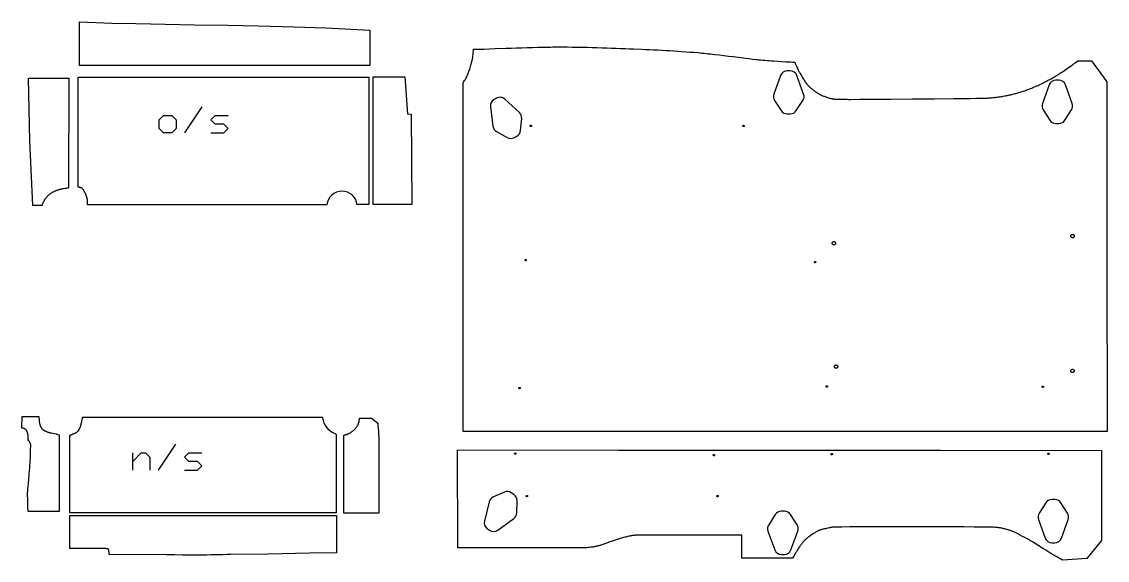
# Model space of a CAD drawing. Extents: x 1569 to 9588, y -6529 to -1210.
# Drawn here: x 1569 to 4763, y -4910 to -3326 of the extents above; entities that cross this region are included whole.
import ezdxf

# ---------------------------------------------------------------- set-up
doc = ezdxf.new("R2010")
doc.units = 0
doc.layers.add('Default_Layer', color=1, linetype='CONTINUOUS')

msp = doc.modelspace()

# ---------------------------------------------------------------- linework, layer by layer
at = {"layer": 'Default_Layer'}
for points in [[(1738.5, -3326.2), (1834.3, -3330.1), (1904.3, -3331.7), (1990.9, -3333.7), (2075.9, -3335.5), (2175.3, -3336.6), (2265.9, -3338.5), (2370.4, -3341.3), (2463.5, -3344.6), (2593.5, -3351.1), (2593.5, -3455.1), (1738.5, -3455.1), (1738.5, -3326.2)], [(4763.2, -4531.4), (2868.1, -4531.4), (2868.1, -3505.3), (2869.1, -3503.9), (2870.1, -3502.4), (2872.1, -3499.5), (2873.1, -3498.1), (2874.1, -3496.6), (2874.6, -3495.9), (2875, -3495.1), (2875.4, -3494.3), (2875.9, -3493.6), (2876.3, -3492.7), (2876.8, -3491.6), (2877.3, -3490.4), (2877.9, -3489.1), (2879.2, -3486.1), (2880.6, -3482.7), (2882, -3479.1), (2883.4, -3475.5), (2884.7, -3472), (2885.9, -3468.6), (2887, -3465.3), (2888.2, -3461.8), (2889.3, -3458.2), (2890.5, -3454.4), (2891.1, -3452.4), (2891.6, -3450.5), (2892.2, -3448.5), (2892.7, -3446.6), (2893.2, -3444.6), (2893.6, -3442.7), (2894.1, -3440.7), (2894.5, -3438.8), (2894.9, -3436.9), (2895.2, -3435), (2895.5, -3433.1), (2895.8, -3431.1), (2896.1, -3429.2), (2896.3, -3427.2), (2896.8, -3423.2), (2897.2, -3419.3), (2897.6, -3415.3), (2898, -3411.4), (2898.3, -3409.4), (2898.5, -3407.4), (2914.1, -3407), (2929.7, -3406.5), (2945.5, -3405.9), (2961.4, -3405.4), (2993.3, -3404.2), (3009.2, -3403.7), (3025.1, -3403.1), (3040.8, -3402.6), (3056.5, -3402.1), (3071.9, -3401.7), (3087.2, -3401.3), (3094.8, -3401.1), (3102.3, -3400.9), (3109.7, -3400.8), (3117, -3400.7), (3124.3, -3400.6), (3131.5, -3400.5), (3138.6, -3400.5), (3145.6, -3400.4), (3152.6, -3400.4), (3159.7, -3400.5), (3166.8, -3400.5), (3174, -3400.5), (3188.4, -3400.7), (3203, -3400.9), (3217.6, -3401.1), (3232.3, -3401.4), (3246.9, -3401.8), (3261.4, -3402.2), (3275.8, -3402.6), (3290, -3403), (3304, -3403.5), (3317.7, -3404), (3331.1, -3404.5), (3344.1, -3405), (3356.7, -3405.5), (3368.7, -3406), (3392.5, -3407), (3404.3, -3407.5), (3416.2, -3408.1), (3428.1, -3408.7), (3440, -3409.3), (3451.9, -3409.9), (3463.8, -3410.5), (3475.6, -3411.2), (3487.5, -3412), (3499.3, -3412.7), (3511.1, -3413.5), (3522.9, -3414.4), (3534.6, -3415.3), (3546.3, -3416.2), (3558, -3417.2), (3563.9, -3417.7), (3569.9, -3418.3), (3576.1, -3418.9), (3582.4, -3419.6), (3588.8, -3420.2), (3595.3, -3420.9), (3601.8, -3421.7), (3608.4, -3422.4), (3621.8, -3424), (3635.2, -3425.6), (3648.4, -3427.2), (3661.5, -3428.8), (3686.5, -3431.9), (3698.2, -3433.4), (3709.2, -3434.8), (3719.3, -3436), (3728.5, -3437), (3732.7, -3437.5), (3736.6, -3437.9), (3740.2, -3438.3), (3743.5, -3438.6), (3749.7, -3439.2), (3755.9, -3439.7), (3762.2, -3440.2), (3768.4, -3440.6), (3774.7, -3441.1), (3780.9, -3441.5), (3793.4, -3442.3), (3805.9, -3443), (3818.4, -3443.8), (3830.9, -3444.6), (3837.1, -3445), (3843.4, -3445.4), (3844.7, -3448.3), (3845.9, -3451.2), (3848.5, -3457.1), (3849.8, -3460), (3851.1, -3462.9), (3851.8, -3464.3), (3852.5, -3465.8), (3853.2, -3467.2), (3853.9, -3468.6), (3854.8, -3470.2), (3855.9, -3472.2), (3857.2, -3474.5), (3858.7, -3477.1), (3862, -3482.8), (3863.8, -3485.8), (3865.6, -3488.8), (3867.4, -3491.8), (3869.2, -3494.8), (3870.9, -3497.6), (3872.6, -3500.2), (3874.1, -3502.6), (3875.4, -3504.7), (3876.6, -3506.4), (3877.1, -3507.1), (3877.6, -3507.7), (3878.4, -3508.7), (3879.3, -3509.8), (3880.2, -3510.8), (3881.1, -3511.8), (3882.1, -3512.8), (3883, -3513.8), (3884, -3514.8), (3884.9, -3515.7), (3885.9, -3516.6), (3886.9, -3517.6), (3888.9, -3519.4), (3891, -3521.2), (3893.1, -3523), (3895.3, -3524.8), (3897.9, -3526.9), (3899.2, -3527.9), (3900.6, -3529), (3902.1, -3530.1), (3903.6, -3531.2), (3905.1, -3532.3), (3906.6, -3533.4), (3908.2, -3534.5), (3909.8, -3535.5), (3911.4, -3536.5), (3913, -3537.5), (3914.5, -3538.4), (3916.1, -3539.2), (3917.8, -3540.1), (3919.6, -3541), (3921.5, -3541.9), (3923.5, -3542.8), (3925.7, -3543.8), (3928, -3544.7), (3930.3, -3545.6), (3932.7, -3546.6), (3935.1, -3547.5), (3937.6, -3548.4), (3940.1, -3549.2), (3942.7, -3550), (3945.2, -3550.7), (3946.4, -3551.1), (3947.7, -3551.4), (3948.9, -3551.7), (3950.1, -3552), (3951.3, -3552.3), (3952.5, -3552.5), (3953.7, -3552.7), (3955, -3552.9), (3956.4, -3553.1), (3957.8, -3553.3), (3959.3, -3553.4), (3960.8, -3553.6), (3962.4, -3553.7), (3964, -3553.8), (3967.4, -3554), (3970.9, -3554.1), (3974.5, -3554.2), (3978.3, -3554.2), (3982.1, -3554.3), (3985.9, -3554.3), (3993.6, -3554.4), (3997.5, -3554.4), (4001.2, -3554.5), (4004.9, -3554.5), (4008.5, -3554.7), (4034.9, -3554.4), (4063.5, -3554.2), (4125.4, -3553.6), (4190, -3553.1), (4253.3, -3552.6), (4311.1, -3552.1), (4336.6, -3551.9), (4359.2, -3551.6), (4378.4, -3551.4), (4393.6, -3551.2), (4399.6, -3551), (4404.4, -3550.9), (4408, -3550.8), (4409.3, -3550.8), (4410.2, -3550.7), (4413.4, -3550.5), (4416.5, -3550.3), (4419.7, -3550), (4422.8, -3549.7), (4426, -3549.4), (4429.1, -3549.1), (4432.2, -3548.8), (4435.4, -3548.4), (4438.5, -3548), (4441.6, -3547.6), (4444.7, -3547.2), (4447.9, -3546.7), (4451, -3546.2), (4454.1, -3545.7), (4457.2, -3545.2), (4460.3, -3544.6), (4463.4, -3544.1), (4466.5, -3543.5), (4469.6, -3542.8), (4472.7, -3542.2), (4475.8, -3541.5), (4478.9, -3540.8), (4482, -3540.1), (4485, -3539.4), (4488.1, -3538.6), (4491.2, -3537.8), (4494.2, -3537), (4497.3, -3536.2), (4500.3, -3535.3), (4503.4, -3534.4), (4506.4, -3533.5), (4509.4, -3532.6), (4512.5, -3531.6), (4515.7, -3530.5), (4519.1, -3529.3), (4522.5, -3528.1), (4526.1, -3526.8), (4529.7, -3525.5), (4533.3, -3524.1), (4537.1, -3522.7), (4540.8, -3521.2), (4544.5, -3519.7), (4548.3, -3518.2), (4552, -3516.6), (4555.7, -3515), (4559.3, -3513.4), (4562.8, -3511.8), (4566.3, -3510.2), (4569.7, -3508.6), (4573.2, -3506.9), (4576.7, -3505.1), (4580.3, -3503.3), (4583.8, -3501.4), (4587.3, -3499.5), (4590.8, -3497.6), (4594.2, -3495.7), (4597.6, -3493.8), (4601, -3491.9), (4604.3, -3490), (4607.5, -3488.1), (4610.6, -3486.3), (4613.6, -3484.5), (4619.2, -3481), (4622, -3479.3), (4624.9, -3477.5), (4627.9, -3475.5), (4631, -3473.5), (4634.1, -3471.4), (4637.2, -3469.3), (4643.3, -3465.1), (4649.1, -3461.1), (4654, -3457.6), (4658.1, -3454.8), (4660.8, -3452.8), (4662.8, -3451.3), (4664.8, -3449.9), (4666.7, -3448.4), (4668.7, -3446.8), (4672.6, -3443.8), (4676.5, -3440.8), (4716.9, -3440.8), (4761.6, -3503.1), (4762.3, -4017.2), (4763.2, -4531.4)], [(1588.3, -3491.9), (1707.2, -3491.9), (1706.5, -3815.2), (1704.7, -3815.5), (1702.8, -3815.8), (1699.1, -3816.4), (1695.3, -3817), (1691.6, -3817.6), (1689.8, -3817.9), (1687.9, -3818.2), (1686.1, -3818.5), (1684.3, -3818.9), (1682.6, -3819.3), (1680.9, -3819.7), (1679.2, -3820.1), (1677.6, -3820.6), (1676, -3821.2), (1674.4, -3821.7), (1672.7, -3822.3), (1671.1, -3823), (1669.5, -3823.6), (1667.8, -3824.3), (1666.2, -3825), (1664.6, -3825.7), (1663.1, -3826.5), (1661.5, -3827.3), (1660, -3828), (1658.6, -3828.8), (1657.2, -3829.6), (1655.8, -3830.4), (1654.6, -3831.2), (1653.4, -3832.1), (1652.2, -3832.9), (1651, -3833.8), (1649.9, -3834.7), (1648.7, -3835.6), (1647.6, -3836.6), (1646.5, -3837.6), (1645.4, -3838.6), (1644.4, -3839.6), (1643.4, -3840.7), (1642.4, -3841.7), (1641.4, -3842.8), (1640.4, -3843.9), (1639.5, -3844.9), (1638.7, -3846), (1637.8, -3847.1), (1637, -3848.2), (1636.3, -3849.2), (1635.6, -3850.3), (1634.9, -3851.5), (1634.3, -3852.6), (1633.7, -3853.8), (1633.1, -3855), (1632.6, -3856.2), (1632, -3857.4), (1631, -3859.8), (1630, -3862.3), (1628.9, -3864.7), (1628.4, -3865.9), (1627.8, -3867.1), (1601.2, -3867.1), (1592.8, -3676.1), (1588.3, -3491.9)], [(2696.3, -3488.4), (2704.2, -3597.4), (2714.3, -3598.1), (2716.8, -3863.8), (2602.9, -3863.8), (2602.7, -3488.4), (2696.3, -3488.4)], [(2010.9, -3652.8), (1985.5, -3652.8), (1972.8, -3640.1), (1972.8, -3614.7), (1985.5, -3602), (2010.9, -3602), (2023.6, -3614.7), (2023.6, -3640.1), (2010.9, -3652.8)], [(4616.4, -3593.5), (4616.4, -3593.5), (4616.4, -3593.5), (4616.4, -3593.5), (4616.4, -3593.5)], [(3064.7, -3632.6), (3064.8, -3632.4), (3064.8, -3632.2), (3064.8, -3632), (3064.9, -3631.8), (3065, -3631.7), (3065.1, -3631.5), (3065.2, -3631.4), (3065.3, -3631.2), (3065.5, -3631.1), (3065.6, -3631), (3065.8, -3630.9), (3066, -3630.8), (3066.2, -3630.7), (3066.3, -3630.7), (3066.5, -3630.6), (3066.7, -3630.6), (3067, -3630.6), (3067.1, -3630.7), (3067.3, -3630.7), (3067.5, -3630.8), (3067.7, -3630.9), (3067.9, -3631), (3068, -3631.1), (3068.2, -3631.2), (3068.3, -3631.4), (3068.4, -3631.5), (3068.5, -3631.7), (3068.6, -3631.8), (3068.7, -3632), (3068.7, -3632.2), (3068.7, -3632.4), (3068.7, -3632.6), (3068.7, -3632.8), (3068.7, -3633), (3068.7, -3633.2), (3068.6, -3633.4), (3068.5, -3633.6), (3068.4, -3633.7), (3068.3, -3633.9), (3068.2, -3634), (3068, -3634.2), (3067.9, -3634.3), (3067.7, -3634.4), (3067.5, -3634.5), (3067.3, -3634.5), (3067.1, -3634.6), (3067, -3634.6), (3066.7, -3634.6), (3066.5, -3634.6), (3066.3, -3634.6), (3066.2, -3634.5), (3066, -3634.5), (3065.8, -3634.4), (3065.6, -3634.3), (3065.5, -3634.2), (3065.3, -3634), (3065.2, -3633.9), (3065.1, -3633.7), (3065, -3633.6), (3064.9, -3633.4), (3064.8, -3633.2), (3064.8, -3633), (3064.8, -3632.8), (3064.7, -3632.6)], [(3691, -3632.6), (3691, -3632.4), (3691, -3632.2), (3691, -3632), (3691.1, -3631.8), (3691.2, -3631.7), (3691.3, -3631.5), (3691.4, -3631.4), (3691.5, -3631.2), (3691.7, -3631.1), (3691.8, -3631), (3692, -3630.9), (3692.2, -3630.8), (3692.4, -3630.7), (3692.5, -3630.7), (3692.7, -3630.6), (3693, -3630.6), (3693.2, -3630.6), (3693.4, -3630.7), (3693.5, -3630.7), (3693.7, -3630.8), (3693.9, -3630.9), (3694.1, -3631), (3694.2, -3631.1), (3694.4, -3631.2), (3694.5, -3631.4), (3694.6, -3631.5), (3694.7, -3631.7), (3694.8, -3631.8), (3694.9, -3632), (3694.9, -3632.2), (3694.9, -3632.4), (3695, -3632.6), (3694.9, -3632.8), (3694.9, -3633), (3694.9, -3633.2), (3694.8, -3633.4), (3694.7, -3633.6), (3694.6, -3633.7), (3694.5, -3633.9), (3694.4, -3634), (3694.2, -3634.2), (3694.1, -3634.3), (3693.9, -3634.4), (3693.7, -3634.5), (3693.5, -3634.5), (3693.4, -3634.6), (3693.2, -3634.6), (3693, -3634.6), (3692.7, -3634.6), (3692.5, -3634.6), (3692.4, -3634.5), (3692.2, -3634.5), (3692, -3634.4), (3691.8, -3634.3), (3691.7, -3634.2), (3691.5, -3634), (3691.4, -3633.9), (3691.3, -3633.7), (3691.2, -3633.6), (3691.1, -3633.4), (3691, -3633.2), (3691, -3633), (3691, -3632.8), (3691, -3632.6)], [(4656, -3956.7), (4656, -3956.2), (4656.1, -3955.7), (4656.2, -3955.2), (4656.4, -3954.8), (4656.6, -3954.3), (4656.8, -3953.9), (4657.1, -3953.5), (4657.4, -3953.2), (4657.8, -3952.9), (4658.2, -3952.6), (4658.6, -3952.3), (4659, -3952.1), (4659.5, -3952), (4660, -3951.8), (4660.4, -3951.8), (4661, -3951.7), (4661.5, -3951.8), (4662, -3951.8), (4662.4, -3952), (4662.9, -3952.1), (4663.3, -3952.3), (4663.8, -3952.6), (4664.1, -3952.9), (4664.5, -3953.2), (4664.8, -3953.5), (4665.1, -3953.9), (4665.4, -3954.3), (4665.6, -3954.8), (4665.7, -3955.2), (4665.9, -3955.7), (4665.9, -3956.2), (4666, -3956.7), (4665.9, -3957.2), (4665.9, -3957.7), (4665.7, -3958.2), (4665.6, -3958.7), (4665.4, -3959.1), (4665.1, -3959.5), (4664.8, -3959.9), (4664.5, -3960.3), (4664.1, -3960.6), (4663.8, -3960.9), (4663.3, -3961.1), (4662.9, -3961.3), (4662.4, -3961.5), (4662, -3961.6), (4661.5, -3961.7), (4661, -3961.7), (4660.4, -3961.7), (4660, -3961.6), (4659.5, -3961.5), (4659, -3961.3), (4658.6, -3961.1), (4658.2, -3960.9), (4657.8, -3960.6), (4657.4, -3960.3), (4657.1, -3959.9), (4656.8, -3959.5), (4656.6, -3959.1), (4656.4, -3958.7), (4656.2, -3958.2), (4656.1, -3957.7), (4656, -3957.2), (4656, -3956.7)], [(3953.7, -3977.8), (3953.7, -3977.3), (3953.8, -3976.8), (3953.9, -3976.3), (3954.1, -3975.8), (3954.3, -3975.4), (3954.5, -3975), (3954.8, -3974.6), (3955.1, -3974.2), (3955.5, -3973.9), (3955.9, -3973.6), (3956.3, -3973.4), (3956.7, -3973.2), (3957.2, -3973), (3957.7, -3972.9), (3958.2, -3972.8), (3958.7, -3972.8), (3959.2, -3972.8), (3959.7, -3972.9), (3960.2, -3973), (3960.6, -3973.2), (3961, -3973.4), (3961.5, -3973.6), (3961.8, -3973.9), (3962.2, -3974.2), (3962.5, -3974.6), (3962.8, -3975), (3963.1, -3975.4), (3963.3, -3975.8), (3963.4, -3976.3), (3963.6, -3976.8), (3963.6, -3977.3), (3963.7, -3977.8), (3963.6, -3978.3), (3963.6, -3978.8), (3963.4, -3979.3), (3963.3, -3979.7), (3963.1, -3980.2), (3962.8, -3980.6), (3962.5, -3980.9), (3962.2, -3981.3), (3961.8, -3981.6), (3961.5, -3981.9), (3961, -3982.2), (3960.6, -3982.4), (3960.2, -3982.5), (3959.7, -3982.7), (3959.2, -3982.7), (3958.7, -3982.8), (3958.2, -3982.7), (3957.7, -3982.7), (3957.2, -3982.5), (3956.7, -3982.4), (3956.3, -3982.2), (3955.9, -3981.9), (3955.5, -3981.6), (3955.1, -3981.3), (3954.8, -3980.9), (3954.5, -3980.6), (3954.3, -3980.2), (3954.1, -3979.7), (3953.9, -3979.3), (3953.8, -3978.8), (3953.7, -3978.3), (3953.7, -3977.8)], [(3049.6, -4027.5), (3049.6, -4027.3), (3049.6, -4027.1), (3049.7, -4026.9), (3049.7, -4026.7), (3049.8, -4026.5), (3049.9, -4026.4), (3050, -4026.2), (3050.2, -4026.1), (3050.3, -4025.9), (3050.5, -4025.8), (3050.6, -4025.7), (3050.8, -4025.6), (3051, -4025.6), (3051.2, -4025.5), (3051.4, -4025.5), (3051.6, -4025.5), (3051.8, -4025.5), (3052, -4025.5), (3052.2, -4025.6), (3052.4, -4025.6), (3052.5, -4025.7), (3052.7, -4025.8), (3052.9, -4025.9), (3053, -4026.1), (3053.1, -4026.2), (3053.3, -4026.4), (3053.4, -4026.5), (3053.4, -4026.7), (3053.5, -4026.9), (3053.6, -4027.1), (3053.6, -4027.3), (3053.6, -4027.5), (3053.6, -4027.7), (3053.6, -4027.9), (3053.5, -4028.1), (3053.4, -4028.3), (3053.4, -4028.4), (3053.3, -4028.6), (3053.1, -4028.8), (3053, -4028.9), (3052.9, -4029), (3052.7, -4029.1), (3052.5, -4029.2), (3052.4, -4029.3), (3052.2, -4029.4), (3052, -4029.4), (3051.8, -4029.5), (3051.6, -4029.5), (3051.4, -4029.5), (3051.2, -4029.4), (3051, -4029.4), (3050.8, -4029.3), (3050.6, -4029.2), (3050.5, -4029.1), (3050.3, -4029), (3050.2, -4028.9), (3050, -4028.8), (3049.9, -4028.6), (3049.8, -4028.4), (3049.7, -4028.3), (3049.7, -4028.1), (3049.6, -4027.9), (3049.6, -4027.7), (3049.6, -4027.5)], [(3901.2, -4033.1), (3901.2, -4032.9), (3901.3, -4032.7), (3901.3, -4032.5), (3901.4, -4032.3), (3901.5, -4032.2), (3901.6, -4032), (3901.7, -4031.8), (3901.8, -4031.7), (3902, -4031.6), (3902.1, -4031.5), (3902.3, -4031.4), (3902.5, -4031.3), (3902.6, -4031.2), (3902.8, -4031.2), (3903, -4031.1), (3903.2, -4031.1), (3903.4, -4031.1), (3903.6, -4031.2), (3903.8, -4031.2), (3904, -4031.3), (3904.2, -4031.4), (3904.4, -4031.5), (3904.5, -4031.6), (3904.6, -4031.7), (3904.8, -4031.8), (3904.9, -4032), (3905, -4032.2), (3905.1, -4032.3), (3905.1, -4032.5), (3905.2, -4032.7), (3905.2, -4032.9), (3905.2, -4033.1), (3905.2, -4033.3), (3905.2, -4033.5), (3905.1, -4033.7), (3905.1, -4033.9), (3905, -4034.1), (3904.9, -4034.2), (3904.8, -4034.4), (3904.6, -4034.5), (3904.5, -4034.7), (3904.4, -4034.8), (3904.2, -4034.9), (3904, -4035), (3903.8, -4035), (3903.6, -4035.1), (3903.4, -4035.1), (3903.2, -4035.1), (3903, -4035.1), (3902.8, -4035.1), (3902.6, -4035), (3902.5, -4035), (3902.3, -4034.9), (3902.1, -4034.8), (3902, -4034.7), (3901.8, -4034.5), (3901.7, -4034.4), (3901.6, -4034.2), (3901.5, -4034.1), (3901.4, -4033.9), (3901.3, -4033.7), (3901.3, -4033.5), (3901.2, -4033.3), (3901.2, -4033.1)], [(3960.1, -4340.8), (3960.1, -4340.3), (3960.2, -4339.8), (3960.3, -4339.3), (3960.5, -4338.8), (3960.7, -4338.4), (3960.9, -4338), (3961.2, -4337.6), (3961.5, -4337.2), (3961.9, -4336.9), (3962.3, -4336.6), (3962.7, -4336.4), (3963.1, -4336.2), (3963.6, -4336), (3964, -4335.9), (3964.5, -4335.8), (3965.1, -4335.8), (3965.6, -4335.8), (3966.1, -4335.9), (3966.5, -4336), (3967, -4336.2), (3967.4, -4336.4), (3967.9, -4336.6), (3968.2, -4336.9), (3968.6, -4337.2), (3968.9, -4337.6), (3969.2, -4338), (3969.5, -4338.4), (3969.7, -4338.8), (3969.8, -4339.3), (3970, -4339.8), (3970, -4340.3), (3970.1, -4340.8), (3970, -4341.3), (3970, -4341.8), (3969.8, -4342.3), (3969.7, -4342.7), (3969.5, -4343.2), (3969.2, -4343.6), (3968.9, -4344), (3968.6, -4344.3), (3968.2, -4344.6), (3967.9, -4344.9), (3967.4, -4345.2), (3967, -4345.4), (3966.5, -4345.5), (3966.1, -4345.7), (3965.6, -4345.7), (3965.1, -4345.8), (3964.5, -4345.7), (3964, -4345.7), (3963.6, -4345.5), (3963.1, -4345.4), (3962.7, -4345.2), (3962.3, -4344.9), (3961.9, -4344.6), (3961.5, -4344.3), (3961.2, -4344), (3960.9, -4343.6), (3960.7, -4343.2), (3960.5, -4342.7), (3960.3, -4342.3), (3960.2, -4341.8), (3960.1, -4341.3), (3960.1, -4340.8)], [(4655.7, -4353.4), (4655.7, -4352.8), (4655.8, -4352.4), (4655.9, -4351.9), (4656.1, -4351.4), (4656.3, -4351), (4656.5, -4350.6), (4656.8, -4350.2), (4657.2, -4349.8), (4657.5, -4349.5), (4657.9, -4349.2), (4658.3, -4349), (4658.7, -4348.8), (4659.2, -4348.6), (4659.7, -4348.5), (4660.2, -4348.4), (4660.7, -4348.4), (4661.2, -4348.4), (4661.7, -4348.5), (4662.2, -4348.6), (4662.6, -4348.8), (4663.1, -4349), (4663.5, -4349.2), (4663.9, -4349.5), (4664.2, -4349.8), (4664.5, -4350.2), (4664.8, -4350.6), (4665.1, -4351), (4665.3, -4351.4), (4665.5, -4351.9), (4665.6, -4352.4), (4665.7, -4352.8), (4665.7, -4353.4), (4665.7, -4353.9), (4665.6, -4354.4), (4665.5, -4354.8), (4665.3, -4355.3), (4665.1, -4355.7), (4664.8, -4356.2), (4664.5, -4356.5), (4664.2, -4356.9), (4663.9, -4357.2), (4663.5, -4357.5), (4663.1, -4357.8), (4662.6, -4358), (4662.2, -4358.1), (4661.7, -4358.3), (4661.2, -4358.3), (4660.7, -4358.4), (4660.2, -4358.3), (4659.7, -4358.3), (4659.2, -4358.1), (4658.7, -4358), (4658.3, -4357.8), (4657.9, -4357.5), (4657.5, -4357.2), (4657.2, -4356.9), (4656.8, -4356.5), (4656.5, -4356.2), (4656.3, -4355.7), (4656.1, -4355.3), (4655.9, -4354.8), (4655.8, -4354.4), (4655.7, -4353.9), (4655.7, -4353.4)], [(3031.7, -4403.7), (3031.7, -4403.5), (3031.7, -4403.3), (3031.8, -4403.1), (3031.8, -4402.9), (3031.9, -4402.7), (3032, -4402.5), (3032.1, -4402.4), (3032.3, -4402.3), (3032.4, -4402.1), (3032.6, -4402), (3032.7, -4401.9), (3032.9, -4401.8), (3033.1, -4401.8), (3033.3, -4401.7), (3033.5, -4401.7), (3033.7, -4401.7), (3033.9, -4401.7), (3034.1, -4401.7), (3034.3, -4401.8), (3034.5, -4401.8), (3034.6, -4401.9), (3034.8, -4402), (3034.9, -4402.1), (3035.1, -4402.3), (3035.2, -4402.4), (3035.3, -4402.5), (3035.4, -4402.7), (3035.5, -4402.9), (3035.6, -4403.1), (3035.6, -4403.3), (3035.7, -4403.5), (3035.7, -4403.7), (3035.7, -4403.9), (3035.6, -4404.1), (3035.6, -4404.3), (3035.5, -4404.4), (3035.4, -4404.6), (3035.3, -4404.8), (3035.2, -4404.9), (3035.1, -4405.1), (3034.9, -4405.2), (3034.8, -4405.3), (3034.6, -4405.4), (3034.5, -4405.5), (3034.3, -4405.6), (3034.1, -4405.6), (3033.9, -4405.7), (3033.7, -4405.7), (3033.5, -4405.7), (3033.3, -4405.6), (3033.1, -4405.6), (3032.9, -4405.5), (3032.7, -4405.4), (3032.6, -4405.3), (3032.4, -4405.2), (3032.3, -4405.1), (3032.1, -4404.9), (3032, -4404.8), (3031.9, -4404.6), (3031.8, -4404.4), (3031.8, -4404.3), (3031.7, -4404.1), (3031.7, -4403.9), (3031.7, -4403.7)], [(3935.6, -4398.9), (3935.6, -4398.7), (3935.7, -4398.5), (3935.7, -4398.3), (3935.8, -4398.2), (3935.9, -4398), (3936, -4397.8), (3936.1, -4397.7), (3936.2, -4397.5), (3936.4, -4397.4), (3936.5, -4397.3), (3936.7, -4397.2), (3936.8, -4397.1), (3937, -4397), (3937.2, -4397), (3937.4, -4397), (3937.6, -4396.9), (3937.8, -4397), (3938, -4397), (3938.2, -4397), (3938.4, -4397.1), (3938.6, -4397.2), (3938.7, -4397.3), (3938.9, -4397.4), (3939, -4397.5), (3939.2, -4397.7), (3939.3, -4397.8), (3939.4, -4398), (3939.5, -4398.2), (3939.5, -4398.3), (3939.6, -4398.5), (3939.6, -4398.7), (3939.6, -4398.9), (3939.6, -4399.1), (3939.6, -4399.3), (3939.5, -4399.5), (3939.5, -4399.7), (3939.4, -4399.9), (3939.3, -4400.1), (3939.2, -4400.2), (3939, -4400.4), (3938.9, -4400.5), (3938.7, -4400.6), (3938.6, -4400.7), (3938.4, -4400.8), (3938.2, -4400.9), (3938, -4400.9), (3937.8, -4400.9), (3937.6, -4400.9), (3937.4, -4400.9), (3937.2, -4400.9), (3937, -4400.9), (3936.8, -4400.8), (3936.7, -4400.7), (3936.5, -4400.6), (3936.4, -4400.5), (3936.2, -4400.4), (3936.1, -4400.2), (3936, -4400.1), (3935.9, -4399.9), (3935.8, -4399.7), (3935.7, -4399.5), (3935.7, -4399.3), (3935.6, -4399.1), (3935.6, -4398.9)], [(4571.4, -4400.1), (4571.4, -4399.9), (4571.5, -4399.7), (4571.5, -4399.5), (4571.6, -4399.3), (4571.7, -4399.1), (4571.8, -4399), (4571.9, -4398.8), (4572, -4398.7), (4572.2, -4398.5), (4572.3, -4398.4), (4572.5, -4398.3), (4572.6, -4398.2), (4572.8, -4398.2), (4573, -4398.1), (4573.2, -4398.1), (4573.4, -4398.1), (4573.6, -4398.1), (4573.8, -4398.1), (4574, -4398.2), (4574.2, -4398.2), (4574.4, -4398.3), (4574.5, -4398.4), (4574.7, -4398.5), (4574.8, -4398.7), (4575, -4398.8), (4575.1, -4399), (4575.2, -4399.1), (4575.3, -4399.3), (4575.3, -4399.5), (4575.4, -4399.7), (4575.4, -4399.9), (4575.4, -4400.1), (4575.4, -4400.3), (4575.4, -4400.5), (4575.3, -4400.7), (4575.3, -4400.9), (4575.2, -4401), (4575.1, -4401.2), (4575, -4401.4), (4574.8, -4401.5), (4574.7, -4401.6), (4574.5, -4401.8), (4574.4, -4401.9), (4574.2, -4401.9), (4574, -4402), (4573.8, -4402.1), (4573.6, -4402.1), (4573.4, -4402.1), (4573.2, -4402.1), (4573, -4402.1), (4572.8, -4402), (4572.6, -4401.9), (4572.5, -4401.9), (4572.3, -4401.8), (4572.2, -4401.6), (4572, -4401.5), (4571.9, -4401.4), (4571.8, -4401.2), (4571.7, -4401), (4571.6, -4400.9), (4571.5, -4400.7), (4571.5, -4400.5), (4571.4, -4400.3), (4571.4, -4400.1)], [(1569.8, -4487.2), (1619, -4487.2), (1619.2, -4488.8), (1619.4, -4490.5), (1619.7, -4493.9), (1620, -4497.5), (1620.4, -4501.1), (1620.5, -4502.9), (1620.7, -4504.6), (1620.9, -4506.2), (1621.1, -4507.7), (1621.3, -4509.1), (1621.6, -4510.4), (1621.7, -4511), (1621.9, -4511.5), (1622, -4512), (1622.2, -4512.5), (1622.5, -4513.4), (1622.9, -4514.3), (1623.2, -4515.2), (1623.6, -4516), (1624.1, -4516.9), (1624.5, -4517.8), (1625, -4518.6), (1625.4, -4519.4), (1626, -4520.2), (1626.5, -4521), (1627, -4521.8), (1627.6, -4522.6), (1628.2, -4523.3), (1628.9, -4524), (1629.5, -4524.7), (1630.2, -4525.4), (1630.9, -4526), (1631.7, -4526.6), (1632.6, -4527.2), (1633.5, -4527.7), (1634.4, -4528.3), (1635.4, -4528.8), (1636.4, -4529.4), (1637.4, -4529.9), (1638.4, -4530.3), (1639.5, -4530.8), (1640.6, -4531.3), (1641.6, -4531.7), (1643.8, -4532.5), (1645.9, -4533.3), (1647.1, -4533.7), (1648.4, -4534.1), (1650, -4534.5), (1651.8, -4535), (1653.7, -4535.4), (1655.8, -4535.9), (1660.2, -4536.9), (1669.7, -4538.9), (1674.3, -4539.9), (1678.6, -4540.9), (1678.7, -4767.3), (1587.4, -4767.1), (1587, -4751.6), (1586.5, -4734.8), (1586.3, -4727.2), (1586.1, -4720.6), (1586, -4715.7), (1586, -4714), (1586, -4712.8), (1586, -4711.2), (1586.1, -4709.6), (1586.2, -4707.9), (1586.3, -4706.3), (1586.6, -4703), (1586.9, -4699.8), (1587.4, -4693.6), (1588.3, -4683.1), (1590.4, -4659.7), (1590.9, -4654.1), (1591.4, -4648.2), (1592.4, -4636.3), (1592.9, -4630.5), (1593.3, -4625.1), (1593.7, -4620.2), (1594, -4615.9), (1594.2, -4611.8), (1594.3, -4607.4), (1594.5, -4602.8), (1594.6, -4598.3), (1594.7, -4594.1), (1594.8, -4590.3), (1594.9, -4584.5), (1594.9, -4582.3), (1595, -4580), (1595.1, -4577.7), (1595.1, -4575.4), (1595.2, -4573.1), (1595.1, -4572.1), (1595.1, -4571.1), (1595, -4570.2), (1594.9, -4569.3), (1594.8, -4568.5), (1594.7, -4567.9), (1594.5, -4567.2), (1594.2, -4566.5), (1593.9, -4565.8), (1593.6, -4565.1), (1593.2, -4564.4), (1592.8, -4563.7), (1592.5, -4563), (1592, -4562.3), (1591.3, -4561), (1590.5, -4560), (1590, -4559.2), (1589.6, -4558.7), (1589.5, -4558.6), (1589.4, -4558.5), (1589.1, -4558.3), (1588.7, -4558.1), (1588.4, -4557.9), (1588.1, -4557.7), (1587.8, -4557.5), (1587.7, -4557.4), (1587.5, -4557.3), (1587.4, -4557.2), (1587.4, -4557), (1587.3, -4556.9), (1587.3, -4556.7), (1587.2, -4556.2), (1587.2, -4555.6), (1587.2, -4554.7), (1587.2, -4552.6), (1587.3, -4550.2), (1587.4, -4547.8), (1587.4, -4545.4), (1587.4, -4543.5), (1587.4, -4542.8), (1587.4, -4542.2), (1587.3, -4541.3), (1587.1, -4540.4), (1587, -4539.4), (1586.8, -4538.5), (1586.6, -4537.6), (1586.4, -4536.7), (1586.1, -4535.8), (1585.8, -4535), (1585.1, -4532.9), (1584.6, -4531.7), (1584.4, -4531), (1584.1, -4530.4), (1583.8, -4529.8), (1583.5, -4529.1), (1583.1, -4528.5), (1582.8, -4527.9), (1582.4, -4527.3), (1582, -4526.8), (1581.5, -4526.3), (1581.1, -4525.9), (1580.8, -4525.6), (1580.5, -4525.4), (1580, -4525.1), (1579.3, -4524.7), (1578.6, -4524.4), (1577.9, -4524), (1577.1, -4523.7), (1576.3, -4523.4), (1575.5, -4523.2), (1573.7, -4522.6), (1572, -4522.1), (1570.3, -4521.6), (1569.5, -4521.3), (1568.7, -4521), (1569.8, -4487.2)], [(2597.5, -4492.3), (2616.2, -4507.4), (2616.5, -4510.9), (2616.9, -4514.4), (2617.6, -4521.3), (2618, -4524.8), (2618.3, -4528.3), (2618.6, -4531.7), (2618.7, -4533.5), (2618.8, -4535.2), (2618.9, -4537.7), (2619, -4541.4), (2619.1, -4546.4), (2619.2, -4552.3), (2619.4, -4566.9), (2619.5, -4583.9), (2619.7, -4602.2), (2619.8, -4620.9), (2619.9, -4638.7), (2619.9, -4654.6), (2619.9, -4669.2), (2619.8, -4683.9), (2619.7, -4698.6), (2619.6, -4713.3), (2619.5, -4728.1), (2619.4, -4742.8), (2619.1, -4772), (2516.7, -4772), (2516.6, -4542.2), (2517.9, -4541.9), (2519.1, -4541.7), (2520.3, -4541.4), (2521.5, -4541), (2522.7, -4540.7), (2523.8, -4540.4), (2524.9, -4540), (2525.9, -4539.6), (2527, -4539.2), (2528, -4538.8), (2529, -4538.4), (2530, -4537.9), (2530.9, -4537.5), (2531.9, -4537), (2532.8, -4536.5), (2533.7, -4536), (2535.4, -4535.1), (2537.1, -4534.1), (2538.7, -4533), (2540.3, -4532), (2541.8, -4530.9), (2543.3, -4529.7), (2544.9, -4528.5), (2546.4, -4527.2), (2546.8, -4526.8), (2547.2, -4526.5), (2548, -4525.6), (2548.9, -4524.6), (2549.8, -4523.5), (2550.8, -4522.4), (2551.7, -4521.1), (2552.7, -4519.9), (2553.6, -4518.6), (2554.5, -4517.2), (2555.4, -4515.9), (2556.2, -4514.6), (2557, -4513.3), (2557.7, -4512.1), (2558.4, -4510.9), (2559, -4509.8), (2559.5, -4508.8), (2559.9, -4507.8), (2560.2, -4506.8), (2560.5, -4505.8), (2560.8, -4504.8), (2561.1, -4503.8), (2561.3, -4502.8), (2561.5, -4501.7), (2561.7, -4500.7), (2562, -4498.6), (2562.4, -4496.5), (2562.7, -4494.4), (2562.9, -4493.3), (2563.2, -4492.3), (2597.5, -4492.3)], [(2850.7, -4585.9), (3324.6, -4586.2), (3798.5, -4586.5), (4272.4, -4586.9), (4746.3, -4587.2), (4746.3, -4852.4), (4702.9, -4905.6), (4631.1, -4910.4), (4614.7, -4900.4), (4597.5, -4890), (4582, -4880.6), (4575.6, -4876.8), (4570.7, -4873.7), (4568.6, -4872.4), (4566.5, -4871.1), (4562.2, -4868.2), (4553.4, -4862.5), (4549.2, -4859.7), (4545.1, -4857.1), (4543.2, -4855.9), (4541.4, -4854.8), (4539.6, -4853.7), (4538, -4852.8), (4536.4, -4851.9), (4534.8, -4851), (4533.2, -4850.1), (4531.5, -4849.2), (4528.3, -4847.5), (4525, -4845.9), (4518.5, -4842.6), (4515.2, -4841), (4511.9, -4839.3), (4510.1, -4838.4), (4508.4, -4837.5), (4504.9, -4835.6), (4501.4, -4833.6), (4497.8, -4831.7), (4496.1, -4830.7), (4494.3, -4829.8), (4492.5, -4828.9), (4490.8, -4828), (4489, -4827.1), (4487.1, -4826.3), (4485.3, -4825.5), (4483.4, -4824.8), (4481.5, -4824.1), (4479.5, -4823.3), (4477.4, -4822.6), (4475.3, -4822), (4473, -4821.3), (4470.8, -4820.6), (4468.5, -4820), (4466.2, -4819.4), (4463.8, -4818.8), (4461.5, -4818.2), (4459.2, -4817.6), (4457, -4817.1), (4454.8, -4816.7), (4452.6, -4816.2), (4450.5, -4815.8), (4448.5, -4815.4), (4446.5, -4815.1), (4444.6, -4814.8), (4442.6, -4814.6), (4440.6, -4814.3), (4438.7, -4814.1), (4436.7, -4813.9), (4434.7, -4813.7), (4432.7, -4813.6), (4428.7, -4813.3), (4424.8, -4813.1), (4420.8, -4812.9), (4416.8, -4812.8), (4414.6, -4812.7), (4410, -4812.7), (4394.6, -4812.6), (4371.6, -4812.5), (4342.4, -4812.4), (4308.2, -4812.4), (4270.3, -4812.3), (4188.3, -4812.3), (4146.6, -4812.2), (4106.3, -4812.3), (4068.4, -4812.3), (4034.3, -4812.3), (4005.2, -4812.4), (3982.3, -4812.5), (3973.6, -4812.5), (3966.9, -4812.6), (3962.4, -4812.7), (3961, -4812.7), (3960.3, -4812.8), (3958.4, -4812.9), (3956.4, -4813.2), (3954.4, -4813.4), (3952.4, -4813.7), (3950.4, -4814), (3948.3, -4814.4), (3946.3, -4814.7), (3944.3, -4815.1), (3940.4, -4815.9), (3936.8, -4816.6), (3933.6, -4817.4), (3930.9, -4818), (3928.5, -4818.6), (3926, -4819.2), (3923.6, -4819.8), (3921.2, -4820.5), (3920, -4820.8), (3918.8, -4821.2), (3917.6, -4821.6), (3916.5, -4822), (3915.3, -4822.4), (3914.1, -4822.9), (3913, -4823.4), (3911.9, -4823.9), (3910.7, -4824.4), (3909.5, -4825), (3908.4, -4825.6), (3907.2, -4826.3), (3906, -4827), (3904.7, -4827.7), (3903.5, -4828.5), (3902.3, -4829.2), (3899.8, -4830.8), (3897.4, -4832.5), (3894.9, -4834.2), (3892.6, -4835.8), (3890.2, -4837.5), (3887.6, -4839.4), (3884.8, -4841.4), (3883.4, -4842.5), (3882, -4843.6), (3880.6, -4844.7), (3879.2, -4845.8), (3877.9, -4846.9), (3876.5, -4848.1), (3875.2, -4849.3), (3873.9, -4850.5), (3872.6, -4851.7), (3871.4, -4852.9), (3870.8, -4853.6), (3870.2, -4854.2), (3868.9, -4855.7), (3867.5, -4857.4), (3866.1, -4859.1), (3864.7, -4861), (3863.2, -4863), (3861.8, -4864.9), (3860.3, -4867), (3858.8, -4869), (3857.4, -4871), (3854.7, -4875), (3852.3, -4878.5), (3850.3, -4881.6), (3849.4, -4882.9), (3848.5, -4884.3), (3847.7, -4885.7), (3846.8, -4887.1), (3845.2, -4889.9), (3843.5, -4892.7), (3840.3, -4898.4), (3838.7, -4901.2), (3837.1, -4904.1), (3688, -4904.1), (3688, -4836.8), (3644.8, -4836.8), (3596, -4836.8), (3494.9, -4836.6), (3449.5, -4836.6), (3429.5, -4836.6), (3412, -4836.6), (3397.3, -4836.6), (3385.9, -4836.7), (3381.6, -4836.7), (3378.2, -4836.7), (3375.8, -4836.8), (3374.6, -4836.8), (3373.2, -4837), (3371.8, -4837.1), (3370.4, -4837.3), (3369, -4837.5), (3366.3, -4837.9), (3363.5, -4838.3), (3360.7, -4838.8), (3358, -4839.3), (3355.2, -4839.9), (3352.5, -4840.5), (3349.7, -4841.1), (3346.6, -4841.9), (3343.3, -4842.7), (3340, -4843.6), (3336.6, -4844.6), (3333.2, -4845.5), (3329.8, -4846.5), (3326.5, -4847.5), (3324.5, -4848.1), (3321.8, -4849), (3314.7, -4851.4), (3306, -4854.3), (3296.7, -4857.5), (3287.4, -4860.7), (3279.2, -4863.5), (3272.8, -4865.7), (3270.5, -4866.4), (3269, -4866.8), (3266.9, -4867.4), (3264.7, -4868), (3262.6, -4868.6), (3260.4, -4869.1), (3258.3, -4869.6), (3256.1, -4870.1), (3253.9, -4870.5), (3251.8, -4870.9), (3249.4, -4871.3), (3246.8, -4871.7), (3243.9, -4872.1), (3240.9, -4872.5), (3237.8, -4872.8), (3234.7, -4873.1), (3231.7, -4873.4), (3228.7, -4873.6), (3227.3, -4873.6), (3224.6, -4873.6), (3215.4, -4873.7), (3201.8, -4873.7), (3184.2, -4873.7), (3139.1, -4873.8), (3084.4, -4873.7), (2962.5, -4873.6), (2903.7, -4873.6), (2851.7, -4873.6), (2850.7, -4585.9)], [(3023.1, -4596.7), (3023.1, -4596.9), (3023, -4597.1), (3023, -4597.3), (3022.9, -4597.5), (3022.8, -4597.6), (3022.7, -4597.8), (3022.6, -4598), (3022.5, -4598.1), (3022.4, -4598.2), (3022.2, -4598.3), (3022, -4598.4), (3021.9, -4598.5), (3021.7, -4598.6), (3021.5, -4598.6), (3021.3, -4598.7), (3021.1, -4598.7), (3020.9, -4598.7), (3020.7, -4598.6), (3020.5, -4598.6), (3020.3, -4598.5), (3020.1, -4598.4), (3020, -4598.3), (3019.8, -4598.2), (3019.7, -4598.1), (3019.5, -4598), (3019.4, -4597.8), (3019.3, -4597.6), (3019.2, -4597.5), (3019.2, -4597.3), (3019.1, -4597.1), (3019.1, -4596.9), (3019.1, -4596.7), (3019.1, -4596.5), (3019.1, -4596.3), (3019.2, -4596.1), (3019.2, -4595.9), (3019.3, -4595.7), (3019.4, -4595.6), (3019.5, -4595.4), (3019.7, -4595.3), (3019.8, -4595.1), (3020, -4595), (3020.1, -4594.9), (3020.3, -4594.8), (3020.5, -4594.8), (3020.7, -4594.7), (3020.9, -4594.7), (3021.1, -4594.7), (3021.3, -4594.7), (3021.5, -4594.7), (3021.7, -4594.8), (3021.9, -4594.8), (3022, -4594.9), (3022.2, -4595), (3022.4, -4595.1), (3022.5, -4595.3), (3022.6, -4595.4), (3022.7, -4595.6), (3022.8, -4595.7), (3022.9, -4595.9), (3023, -4596.1), (3023, -4596.3), (3023.1, -4596.5), (3023.1, -4596.7)], [(3607.8, -4601), (3607.8, -4601.2), (3607.7, -4601.4), (3607.7, -4601.6), (3607.6, -4601.8), (3607.5, -4601.9), (3607.4, -4602.1), (3607.3, -4602.3), (3607.2, -4602.4), (3607, -4602.5), (3606.9, -4602.6), (3606.7, -4602.7), (3606.5, -4602.8), (3606.4, -4602.9), (3606.2, -4603), (3606, -4603), (3605.8, -4603), (3605.6, -4603), (3605.4, -4603), (3605.2, -4602.9), (3605, -4602.8), (3604.8, -4602.7), (3604.6, -4602.6), (3604.5, -4602.5), (3604.4, -4602.4), (3604.2, -4602.3), (3604.1, -4602.1), (3604, -4601.9), (3603.9, -4601.8), (3603.9, -4601.6), (3603.8, -4601.4), (3603.8, -4601.2), (3603.8, -4601), (3603.8, -4600.8), (3603.8, -4600.6), (3603.9, -4600.4), (3603.9, -4600.2), (3604, -4600), (3604.1, -4599.9), (3604.2, -4599.7), (3604.4, -4599.6), (3604.5, -4599.4), (3604.6, -4599.3), (3604.8, -4599.2), (3605, -4599.1), (3605.2, -4599.1), (3605.4, -4599), (3605.6, -4599), (3605.8, -4599), (3606, -4599), (3606.2, -4599), (3606.4, -4599.1), (3606.5, -4599.1), (3606.7, -4599.2), (3606.9, -4599.3), (3607, -4599.4), (3607.2, -4599.6), (3607.3, -4599.7), (3607.4, -4599.9), (3607.5, -4600), (3607.6, -4600.2), (3607.7, -4600.4), (3607.7, -4600.6), (3607.8, -4600.8), (3607.8, -4601)], [(3954.3, -4598.4), (3954.3, -4598.6), (3954.3, -4598.8), (3954.2, -4599), (3954.1, -4599.2), (3954.1, -4599.4), (3954, -4599.5), (3953.8, -4599.7), (3953.7, -4599.8), (3953.6, -4600), (3953.4, -4600.1), (3953.3, -4600.2), (3953.1, -4600.3), (3952.9, -4600.3), (3952.7, -4600.4), (3952.5, -4600.4), (3952.3, -4600.4), (3952.1, -4600.4), (3951.9, -4600.4), (3951.7, -4600.3), (3951.5, -4600.3), (3951.4, -4600.2), (3951.2, -4600.1), (3951, -4600), (3950.9, -4599.8), (3950.8, -4599.7), (3950.6, -4599.5), (3950.5, -4599.4), (3950.5, -4599.2), (3950.4, -4599), (3950.3, -4598.8), (3950.3, -4598.6), (3950.3, -4598.4), (3950.3, -4598.2), (3950.3, -4598), (3950.4, -4597.8), (3950.5, -4597.6), (3950.5, -4597.5), (3950.6, -4597.3), (3950.8, -4597.2), (3950.9, -4597), (3951, -4596.9), (3951.2, -4596.8), (3951.4, -4596.7), (3951.5, -4596.6), (3951.7, -4596.5), (3951.9, -4596.5), (3952.1, -4596.4), (3952.3, -4596.4), (3952.5, -4596.4), (3952.7, -4596.5), (3952.9, -4596.5), (3953.1, -4596.6), (3953.3, -4596.7), (3953.4, -4596.8), (3953.6, -4596.9), (3953.7, -4597), (3953.8, -4597.2), (3954, -4597.3), (3954.1, -4597.5), (3954.1, -4597.6), (3954.2, -4597.8), (3954.3, -4598), (3954.3, -4598.2), (3954.3, -4598.4)], [(4592.3, -4597), (4592.3, -4597.2), (4592.2, -4597.4), (4592.2, -4597.5), (4592.1, -4597.7), (4592, -4597.9), (4591.9, -4598.1), (4591.8, -4598.2), (4591.7, -4598.4), (4591.5, -4598.5), (4591.4, -4598.6), (4591.2, -4598.7), (4591, -4598.8), (4590.9, -4598.9), (4590.7, -4598.9), (4590.5, -4598.9), (4590.3, -4599), (4590.1, -4598.9), (4589.9, -4598.9), (4589.7, -4598.9), (4589.5, -4598.8), (4589.3, -4598.7), (4589.1, -4598.6), (4589, -4598.5), (4588.8, -4598.4), (4588.7, -4598.2), (4588.6, -4598.1), (4588.5, -4597.9), (4588.4, -4597.7), (4588.4, -4597.5), (4588.3, -4597.4), (4588.3, -4597.2), (4588.3, -4597), (4588.3, -4596.7), (4588.3, -4596.5), (4588.4, -4596.4), (4588.4, -4596.2), (4588.5, -4596), (4588.6, -4595.8), (4588.7, -4595.7), (4588.8, -4595.5), (4589, -4595.4), (4589.1, -4595.3), (4589.3, -4595.2), (4589.5, -4595.1), (4589.7, -4595), (4589.9, -4595), (4590.1, -4595), (4590.3, -4595), (4590.5, -4595), (4590.7, -4595), (4590.9, -4595), (4591, -4595.1), (4591.2, -4595.2), (4591.4, -4595.3), (4591.5, -4595.4), (4591.7, -4595.5), (4591.8, -4595.7), (4591.9, -4595.8), (4592, -4596), (4592.1, -4596.2), (4592.2, -4596.4), (4592.2, -4596.5), (4592.3, -4596.7), (4592.3, -4597)], [(3057.3, -4721.4), (3057.2, -4721.6), (3057.2, -4721.8), (3057.2, -4722), (3057.1, -4722.2), (3057, -4722.3), (3056.9, -4722.5), (3056.8, -4722.7), (3056.7, -4722.8), (3056.5, -4722.9), (3056.4, -4723), (3056.2, -4723.1), (3056, -4723.2), (3055.8, -4723.3), (3055.7, -4723.3), (3055.5, -4723.4), (3055.3, -4723.4), (3055, -4723.4), (3054.8, -4723.3), (3054.7, -4723.3), (3054.5, -4723.2), (3054.3, -4723.1), (3054.1, -4723), (3054, -4722.9), (3053.8, -4722.8), (3053.7, -4722.7), (3053.6, -4722.5), (3053.5, -4722.3), (3053.4, -4722.2), (3053.3, -4722), (3053.3, -4721.8), (3053.3, -4721.6), (3053.3, -4721.4), (3053.3, -4721.2), (3053.3, -4721), (3053.3, -4720.8), (3053.4, -4720.6), (3053.5, -4720.4), (3053.6, -4720.3), (3053.7, -4720.1), (3053.8, -4720), (3054, -4719.8), (3054.1, -4719.7), (3054.3, -4719.6), (3054.5, -4719.5), (3054.7, -4719.5), (3054.8, -4719.4), (3055, -4719.4), (3055.3, -4719.4), (3055.5, -4719.4), (3055.7, -4719.4), (3055.8, -4719.5), (3056, -4719.5), (3056.2, -4719.6), (3056.4, -4719.7), (3056.5, -4719.8), (3056.7, -4720), (3056.8, -4720.1), (3056.9, -4720.3), (3057, -4720.4), (3057.1, -4720.6), (3057.2, -4720.8), (3057.2, -4721), (3057.2, -4721.2), (3057.3, -4721.4)], [(3618.2, -4721.4), (3618.2, -4721.6), (3618.2, -4721.8), (3618.1, -4722), (3618.1, -4722.1), (3618, -4722.3), (3617.9, -4722.5), (3617.8, -4722.6), (3617.6, -4722.8), (3617.5, -4722.9), (3617.3, -4723), (3617.2, -4723.1), (3617, -4723.2), (3616.8, -4723.3), (3616.6, -4723.3), (3616.4, -4723.4), (3616.2, -4723.4), (3616, -4723.4), (3615.8, -4723.3), (3615.6, -4723.3), (3615.4, -4723.2), (3615.3, -4723.1), (3615.1, -4723), (3614.9, -4722.9), (3614.8, -4722.8), (3614.7, -4722.6), (3614.6, -4722.5), (3614.5, -4722.3), (3614.4, -4722.1), (3614.3, -4722), (3614.3, -4721.8), (3614.2, -4721.6), (3614.2, -4721.4), (3614.2, -4721.2), (3614.3, -4721), (3614.3, -4720.8), (3614.4, -4720.6), (3614.5, -4720.4), (3614.6, -4720.3), (3614.7, -4720.1), (3614.8, -4720), (3614.9, -4719.8), (3615.1, -4719.7), (3615.3, -4719.6), (3615.4, -4719.5), (3615.6, -4719.5), (3615.8, -4719.4), (3616, -4719.4), (3616.2, -4719.4), (3616.4, -4719.4), (3616.6, -4719.4), (3616.8, -4719.5), (3617, -4719.5), (3617.2, -4719.6), (3617.3, -4719.7), (3617.5, -4719.8), (3617.6, -4720), (3617.8, -4720.1), (3617.9, -4720.3), (3618, -4720.4), (3618.1, -4720.6), (3618.1, -4720.8), (3618.2, -4721), (3618.2, -4721.2), (3618.2, -4721.4)], [(1710, -4779), (2495, -4779), (2494.6, -4888.3), (2415.3, -4889.9), (2293.3, -4892.8), (2183.6, -4893.6), (2171.9, -4893.8), (2160.3, -4894.1), (2136.9, -4894.6), (2125.3, -4894.8), (2113.6, -4895), (2101.9, -4895.2), (2096.1, -4895.2), (2090.3, -4895.3), (2084.4, -4895.3), (2078.5, -4895.3), (2066.5, -4895.2), (2054.5, -4895.1), (2042.3, -4895), (2017.8, -4894.7), (2005.6, -4894.5), (1993.4, -4894.4), (1826.5, -4893.8), (1826.3, -4892.8), (1826.2, -4891.7), (1825.9, -4889.4), (1825.6, -4887), (1825.3, -4884.7), (1825.2, -4883.5), (1825, -4882.5), (1824.8, -4881.5), (1824.6, -4880.5), (1824.4, -4879.7), (1824.2, -4879.3), (1824.1, -4879), (1823.9, -4878.7), (1823.8, -4878.4), (1823.6, -4878.2), (1823.5, -4878), (1823.3, -4877.8), (1823.1, -4877.6), (1822.7, -4877.3), (1822.3, -4877.1), (1821.8, -4876.9), (1821.3, -4876.7), (1820.8, -4876.6), (1820.3, -4876.5), (1819.8, -4876.4), (1819.3, -4876.3), (1818.7, -4876.3), (1817.6, -4876.2), (1816.6, -4876.1), (1815.5, -4876), (1815.1, -4876), (1814.3, -4876), (1811.6, -4875.9), (1807.8, -4875.9), (1802.8, -4875.9), (1790.2, -4875.8), (1774.9, -4875.8), (1740.9, -4875.7), (1724.5, -4875.7), (1710, -4875.7), (1710, -4779)]]:
    msp.add_lwpolyline(points, close=True, dxfattribs=at)
for points in [[(3825.7, -3470.3), (3821.6, -3470.3, 0.315676), (3801.9, -3484.2), (3781.9, -3539.2, 0.234417), (3784, -3557.8), (3803.3, -3587.7, 0.254663), (3821, -3597.3), (3830.5, -3597.3, 0.254663), (3848.1, -3587.7), (3867.5, -3557.8, 0.234417), (3869.6, -3539.2), (3849.6, -3484.2, 0.315676), (3829.9, -3470.3), (3825.7, -3470.3)], [(2589.7, -3864.2), (2555.3, -3864.2, 0.383562), (2510.9, -3824.6, 0.383562), (2466.8, -3864.6), (2114.7, -3864.6), (1762.5, -3864.6), (1762.5, -3863.5), (1762.4, -3862.4), (1762.4, -3860.2), (1762.4, -3858), (1762.3, -3855.8), (1762.3, -3853.6), (1762.2, -3852.5), (1762.1, -3851.5), (1762, -3850.4), (1761.9, -3849.3), (1761.7, -3848.2), (1761.5, -3847.1), (1761.3, -3846.1), (1761, -3845), (1760.8, -3843.9), (1760.5, -3842.9), (1760.2, -3841.8), (1759.8, -3840.8), (1759.5, -3839.7), (1759.1, -3838.7), (1758.7, -3837.6), (1758.3, -3836.6), (1757.9, -3835.6), (1757.5, -3834.6), (1757, -3833.6), (1756.6, -3832.6), (1756.1, -3831.6), (1755.6, -3830.6), (1754.5, -3828.5), (1753.9, -3827.5), (1753.3, -3826.4), (1752.7, -3825.3), (1752, -3824.2), (1751.4, -3823.1), (1750.7, -3822.1), (1750, -3821.1), (1749.4, -3820.1), (1748.7, -3819.2), (1748, -3818.4), (1747.4, -3817.6), (1746.7, -3816.9), (1746.1, -3816.3), (1745.8, -3816.1), (1745.5, -3815.9), (1745, -3815.5), (1744.4, -3815.1), (1743.7, -3814.8), (1743.1, -3814.6), (1742.4, -3814.4), (1741.7, -3814.2), (1741, -3814), (1740.3, -3813.8), (1738.9, -3813.5), (1737.5, -3813.3), (1736.1, -3813), (1735.4, -3812.8), (1734.7, -3812.6), (1734.7, -3489.2), (2589.7, -3489.2), (2589.7, -3864.2)], [(4616.2, -3498.3), (4612.1, -3498.3, 0.315676), (4592.4, -3512.1), (4572.4, -3567.2, 0.234417), (4574.5, -3585.7), (4593.8, -3615.6, 0.254663), (4611.4, -3625.2), (4621, -3625.2, 0.254663), (4638.6, -3615.6), (4657.9, -3585.7, 0.234417), (4660, -3567.2), (4640.1, -3512.1, 0.315676), (4620.3, -3498.3), (4616.2, -3498.3)], [(2962.5, -3552.6), (2958.9, -3554.5, 0.315676), (2947.7, -3575.9), (2955.5, -3633.9, 0.234417), (2965.9, -3649.4), (2996.9, -3667, 0.254663), (3017, -3667.3), (3025.4, -3662.9, 0.254663), (3036.6, -3646.3), (3039.9, -3610.8, 0.234417), (3033.2, -3593.4), (2990.1, -3553.8, 0.315676), (2966.2, -3550.7), (2962.5, -3552.6)], [(2494.7, -4540.1, -0.305173), (2455.2, -4490.3), (1746.9, -4490), (1746.6, -4491.6), (1746.2, -4493.3), (1745.6, -4496.8), (1744.9, -4500.4), (1744.2, -4503.9), (1743.5, -4507.3), (1743.1, -4508.9), (1742.8, -4510.5), (1742.4, -4512), (1742, -4513.4), (1741.6, -4514.7), (1741.2, -4515.9), (1740.4, -4518.1), (1739.5, -4520.4), (1739.1, -4521.5), (1738.6, -4522.7), (1738.2, -4523.8), (1737.7, -4524.9), (1737.1, -4526), (1736.6, -4527), (1736, -4528.1), (1735.3, -4529.1), (1734.6, -4530.1), (1734.3, -4530.5), (1733.9, -4531), (1733.5, -4531.5), (1733.1, -4531.9), (1732.7, -4532.3), (1732.3, -4532.8), (1731.9, -4533.2), (1731.4, -4533.6), (1730.9, -4534), (1730.3, -4534.3), (1729.8, -4534.7), (1729.2, -4535.1), (1728.5, -4535.5), (1727.9, -4535.8), (1726.5, -4536.5), (1725.1, -4537.2), (1723.6, -4537.8), (1722.1, -4538.5), (1720.5, -4539.1), (1718.9, -4539.8), (1715.7, -4541), (1714.2, -4541.6), (1712.6, -4542.3), (1711.1, -4542.9), (1709.7, -4543.6), (1709.7, -4770.1), (2494.7, -4770.1), (2494.7, -4540.1)], [(2942.3, -4819.8), (2945.7, -4822, 0.315676), (2969.8, -4821.6), (3017.1, -4787.1, 0.234417), (3025.7, -4770.5), (3026.4, -4734.9, 0.254663), (3017.1, -4717.1), (3009.2, -4711.8, 0.254663), (2989.2, -4709.9), (2956.5, -4723.9, 0.234417), (2944.4, -4738.1), (2930.2, -4794.9, 0.315676), (2938.8, -4817.4), (2942.3, -4819.8)], [(4604.4, -4858.9), (4608.5, -4858.9, 0.315676), (4628.2, -4845), (4648.2, -4790, 0.234417), (4646.1, -4771.4), (4626.8, -4741.5, 0.254663), (4609.1, -4731.9), (4599.6, -4731.9, 0.254663), (4581.9, -4741.5), (4562.6, -4771.4, 0.234417), (4560.5, -4790), (4580.5, -4845, 0.315676), (4600.2, -4858.9), (4604.4, -4858.9)], [(3808.6, -4893.2), (3812.7, -4893.2, 0.315676), (3832.4, -4879.4), (3852.4, -4824.3, 0.234417), (3850.3, -4805.8), (3831, -4775.9, 0.254663), (3813.3, -4766.2), (3803.8, -4766.2, 0.254663), (3786.1, -4775.9), (3766.8, -4805.8, 0.234417), (3764.7, -4824.3), (3784.7, -4879.4, 0.315676), (3804.4, -4893.2), (3808.6, -4893.2)]]:
    msp.add_lwpolyline(points, format="xyb", close=True, dxfattribs=at)
for points in [[(2049, -3652.8), (2099.8, -3576.6)], [(2125.2, -3652.8), (2163.3, -3652.8), (2176, -3640.1), (2163.3, -3627.4), (2137.9, -3627.4), (2125.2, -3614.7), (2137.9, -3602), (2176, -3602)], [(1895.2, -4645), (1895.2, -4594.2)], [(1895.2, -4619.6), (1920.6, -4594.2), (1933.3, -4594.2), (1946, -4606.9), (1946, -4645)], [(1971.4, -4645), (2022.2, -4568.8)], [(2047.6, -4645), (2085.7, -4645), (2098.4, -4632.3), (2085.7, -4619.6), (2060.3, -4619.6), (2047.6, -4606.9), (2060.3, -4594.2), (2098.4, -4594.2)]]:
    msp.add_lwpolyline(points, dxfattribs=at)

doc.saveas('drawing.dxf')
